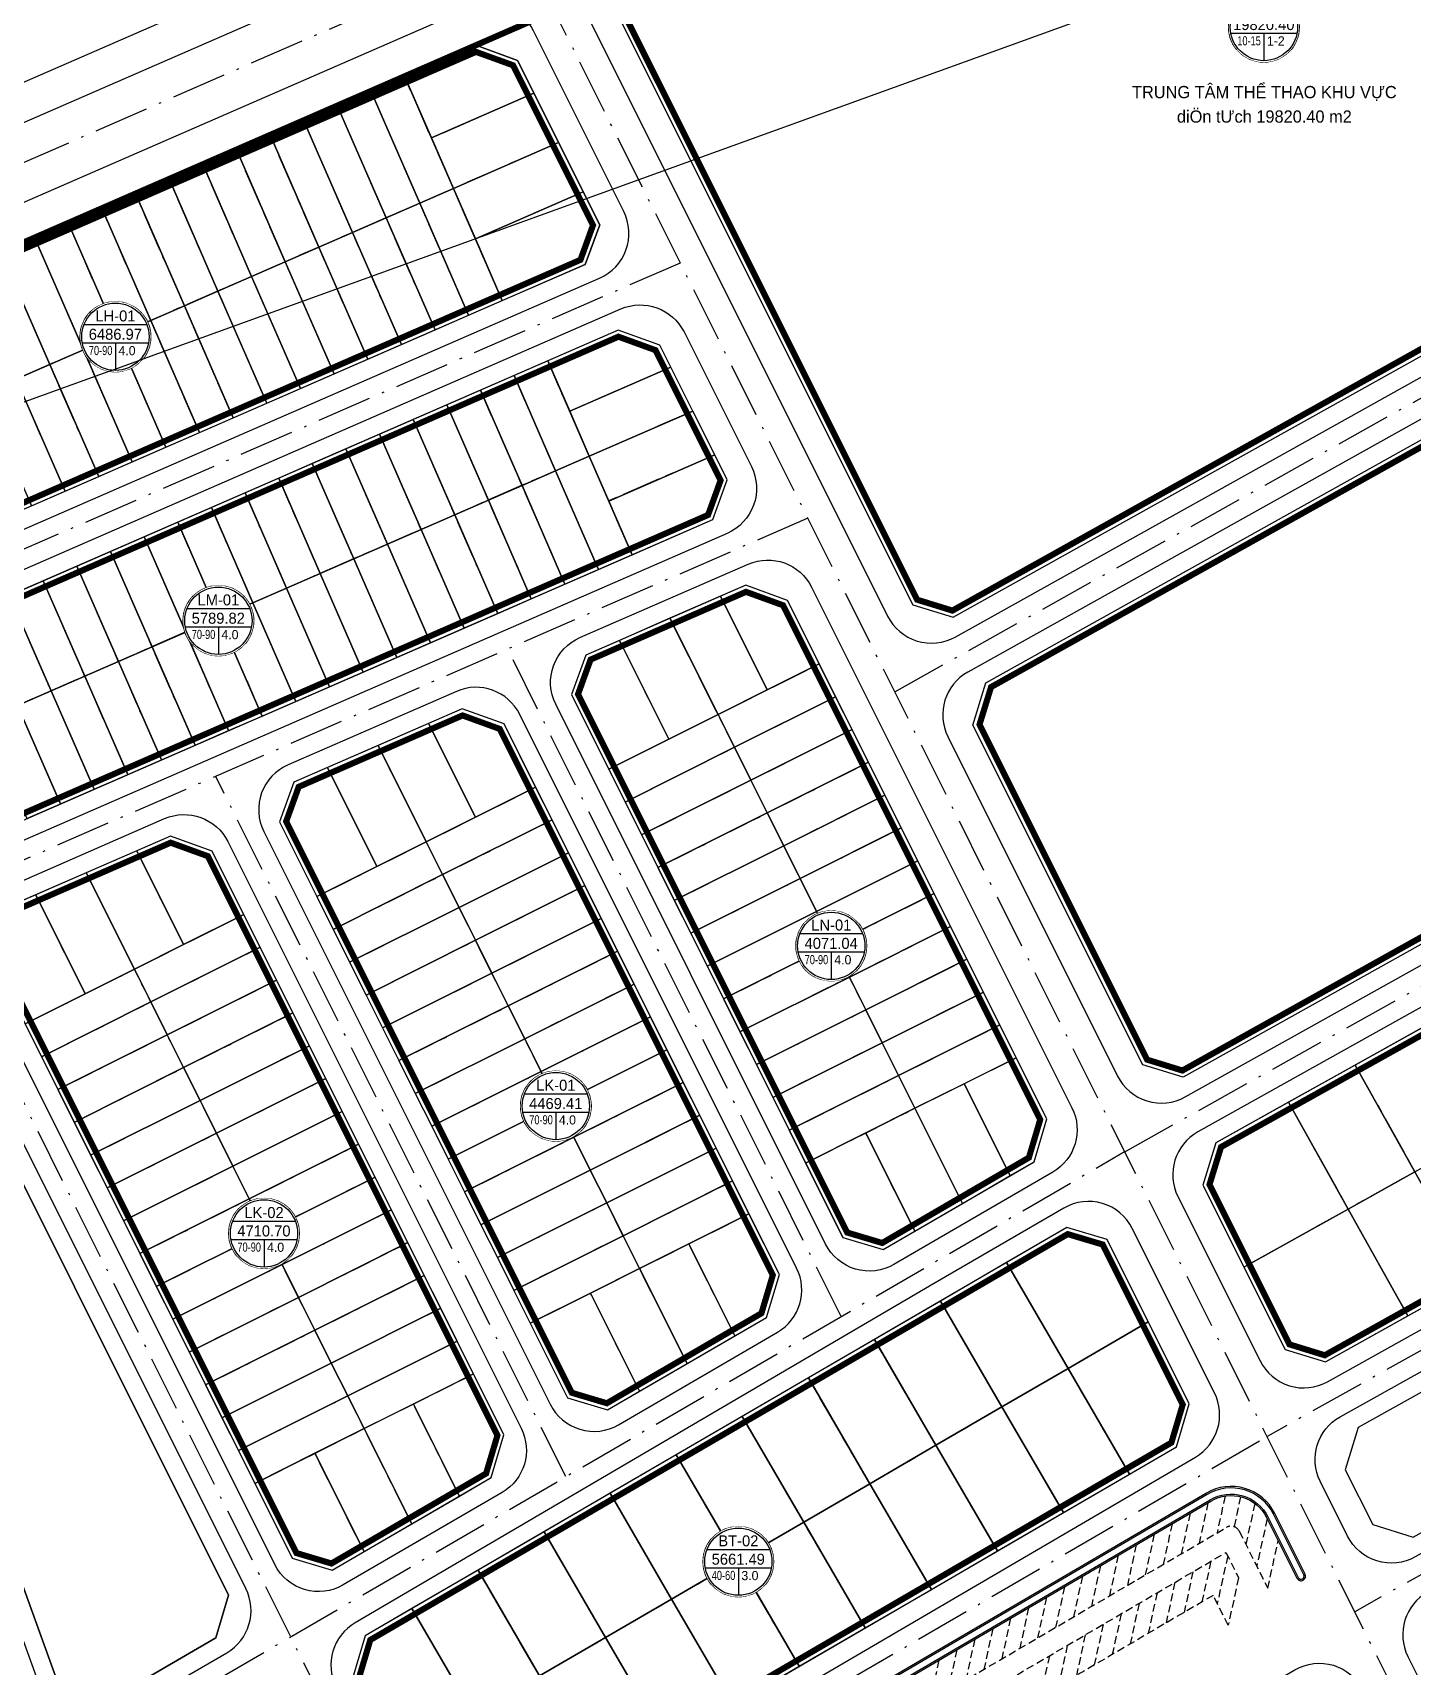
# Model space of a CAD drawing. Header units: metres. Extents: x 551291 to 569219, y 2064429 to 2066248.
# Drawn here: x 552952.3 to 553177.9, y 2065727.3 to 2065994.4 of the extents above; entities that cross this region are included whole.
import ezdxf
from ezdxf.enums import TextEntityAlignment as Align

# ---------------------------------------------------------------- set-up
doc = ezdxf.new("R2010")
doc.units = ezdxf.units.M
for name, pattern in [('ACAD_ISO10W100', [18.5, 12, -3, 0.5, -3]), ('CENTER', [2, 1.25, -0.25, 0.25, -0.25]), ('DOT', [0.25, 0, -0.25]), ('HIDDEN', [0.375, 0.25, -0.125])]:
    doc.linetypes.add(name, pattern=pattern)
doc.layers.add('boDnv', color=54, linetype='CONTINUOUS', lineweight=25)
for name, color, linetype in [('BoThamCo', 94, 'CONTINUOUS'), ('ChiaLo', 128, 'CENTER'), ('datOBt', 42, 'CONTINUOUS'), ('datOlienke', 42, 'CONTINUOUS'), ('datTruog', 134, 'CONTINUOUS'), ('ghi_chu', 7, 'CONTINUOUS'), ('LogDg', 7, 'CONTINUOUS'), ('loKBT', 42, 'CONTINUOUS'), ('LoLK', 6, 'CONTINUOUS'), ('RANHGIOI', 2, 'HIDDEN'), ('TimDg', 222, 'CONTINUOUS'), ('ViaHeS', 32, 'CONTINUOUS')]:
    doc.layers.add(name, color=color, linetype=linetype)
doc.styles.add('avantH', font='', dxfattribs={"height": 10})
doc.styles.add('avh', font='')
doc.styles.add('rms', font='romans.shx', dxfattribs={"width": 0.7, "bigfont": 'vns.shx'})
doc.styles.get('avantH').set_extended_font_data('.VnAvantH')
doc.styles.get('avh').set_extended_font_data('.VnAvantH')
doc.linetypes.add('ADL', pattern='A,0.125,-0.15,["++",rms,S=0.5,R=0,X=0,Y=-0.2245],-1.35,1.125', length=2.75)

# ---------------------------------------------------------------- blocks, each defined once
blk = doc.blocks.new('sl')
at = {"layer": 'ghi_chu', "color": 158}
blk.add_circle((0, 0), 5.75, dxfattribs=at)
at = {"color": 158, "linetype": 'DOT'}
blk.add_wipeout([(0, 5.75), (0.97, 5.67), (1.86, 5.44), (2.47, 5.19), (3.13, 4.82), (3.79, 4.32), (4.43, 3.67), (4.91, 2.99), (5.2, 2.45), (5.53, 1.57), (5.7, 0.77), (5.75, 0), (5.69, -0.85), (5.5, -1.69), (5.23, -2.38), (4.83, -3.13), (4.38, -3.72), (3.93, -4.2), (2.99, -4.91), (2.42, -5.22), (1.54, -5.54), (0.63, -5.72), (0, -5.75), (-0.86, -5.69), (-1.59, -5.52), (-2.41, -5.22), (-3.14, -4.82), (-3.72, -4.39), (-4.31, -3.8), (-4.85, -3.09), (-5.21, -2.43), (-5.52, -1.6), (-5.69, -0.85), (-5.75, 0), (-5.66, 1.01), (-5.49, 1.72), (-5.12, 2.62), (-4.44, 3.66), (-3.55, 4.52), (-2.72, 5.07), (-1.72, 5.49), (-0.8, 5.69)], dxfattribs=at).dxf.layer = 'ghi_chu'
at = {"layer": 'ghi_chu', "color": 32}
for points in [[(-5.12, 2), (5.12, 2)], [(-5.41, -1), (5.41, -1)], [(0, -1), (0, -5.5)]]:
    blk.add_lwpolyline(points, dxfattribs=at)
at = {"layer": 'ghi_chu'}
blk.add_circle((0, 0), 5.5, dxfattribs=at)
at = {"layer": 'ghi_chu', "style": 'avh'}
for tag, height, p in [('SOLO', 1.25, (0, 2.51)), ('DT', 1.5, (-0.01, -0.49))]:
    blk.add_attdef(tag, text='', height=height, dxfattribs=at).set_placement(p, align=Align.CENTER)
blk.add_attdef('MD', text='', height=1.25, dxfattribs=at).set_placement((-0.5, -3), align=Align.RIGHT)
blk.add_attdef('TC', (0.5, -3.02), '', height=1.25, dxfattribs=at)

msp = doc.modelspace()

# ---------------------------------------------------------------- linework, layer by layer
at = {"layer": 'boDnv', "color": 10, "linetype": 'ADL', "ltscale": 0.25, "const_width": 1}
for points in [[(553256.607, 2065990.813), (553213.903, 2066068.274), (553205.112, 2066070.908), (553193.228, 2066064.65), (553051.236, 2066002.758), (553049.182, 2065997.096), (553096.915, 2065901.659), (553102.701, 2065899.875), (553254.882, 2065984.792)], [(553024.786, 2065991.229), (553030.856, 2065989.027), (553043.93, 2065962.887), (553041.876, 2065957.225), (552899.994, 2065895.381), (552894.474, 2065897.736), (552884.36, 2065925.169), (552886.902, 2065931.128)], [(553267.629, 2065970.822), (553297.163, 2065917.251), (553295.438, 2065911.23), (553140.314, 2065824.671), (553134.528, 2065826.455), (553107.132, 2065881.231), (553109.025, 2065887.372), (553261.648, 2065972.535)], [(553064.795, 2065921.169), (553054.149, 2065942.455), (553048.079, 2065944.657), (552904.92, 2065882.256), (552902.377, 2065876.298), (552910.613, 2065853.958), (552916.133, 2065851.603), (553062.741, 2065915.508)], [(553091.223, 2065796.475), (553115.208, 2065810.429), (553117.066, 2065816.657), (553075.014, 2065900.737), (553068.944, 2065902.939), (553043.528, 2065891.861), (553041.474, 2065886.199), (553085.494, 2065798.185)], [(553144.745, 2065806.026), (553157.812, 2065779.9), (553163.598, 2065778.116), (553320.544, 2065865.691), (553322.269, 2065871.712), (553308.184, 2065897.259), (553302.204, 2065898.973), (553146.639, 2065812.168)], [(553046.187, 2065770.273), (553071.47, 2065784.983), (553073.329, 2065791.211), (553028.656, 2065880.53), (553022.586, 2065882.732), (552995.793, 2065871.054), (552993.74, 2065865.392), (553040.458, 2065771.983)], [(552980.921, 2065859.724), (552974.851, 2065861.926), (552948.059, 2065850.247), (552946.005, 2065844.585), (552995.422, 2065745.781), (553001.15, 2065744.071), (553026.434, 2065758.781), (553028.293, 2065765.009)], [(553138.515, 2065763.829), (553140.373, 2065770.057), (553127.289, 2065796.218), (553121.56, 2065797.928), (553007.503, 2065731.57), (553005.644, 2065725.342), (553018.729, 2065699.181), (553024.458, 2065697.471)]]:
    msp.add_lwpolyline(points, close=True, dxfattribs=at)
at = {"layer": 'BoThamCo'}
for points in [[(553257.682, 2065990.935), (553214.581, 2066069.115), (553205.008, 2066071.984), (553192.795, 2066065.552), (553050.442, 2066003.503), (553048.095, 2065997.033), (553096.212, 2065900.829), (553102.815, 2065898.794), (553255.73, 2065984.12)], [(552933.903, 2065839.721), (552927.083, 2065842.195), (552920.263, 2065839.222), (552917.38, 2065832.522), (552957.018, 2065722.93), (552963.04, 2065720.742), (552982.243, 2065731.914), (552984.328, 2065738.9)], [(553244.47, 2065791.178), (553239.597, 2065799.911), (553232.795, 2065801.841), (553169.085, 2065766.291), (553166.956, 2065759.383), (553171.438, 2065750.421), (553178.041, 2065748.385), (553242.54, 2065784.376)]]:
    msp.add_lwpolyline(points, close=True, dxfattribs=at)
msp.add_lwpolyline([(553144.357, 2065755.365), (553049.475, 2065699.835, 0.4132867), (553049.296, 2065699.152, 0.4151411), (553049.981, 2065698.972), (553144.862, 2065754.502, -0.433604), (553154.308, 2065751.696), (553159.269, 2065741.778, 0.4326641), (553159.967, 2065741.569, 0.3960006), (553160.163, 2065742.225), (553155.203, 2065752.143, 0.433604)], format="xyb", close=True, dxfattribs=at)
at = {"layer": 'ChiaLo', "ltscale": 5}
for p, q in [((553050.338, 2065909.01), (553036.521, 2065940.71)), ((553044.838, 2065906.613), (553031.021, 2065938.312)), ((553039.338, 2065904.216), (553025.52, 2065935.915)), ((553033.837, 2065901.818), (553020.02, 2065933.517)), ((553028.337, 2065899.421), (553014.52, 2065931.12)), ((553022.837, 2065897.023), (553009.02, 2065928.722)), ((553017.337, 2065894.626), (553003.52, 2065926.325)), ((553006.336, 2065889.831), (552992.519, 2065921.53)), ((553011.837, 2065892.228), (552998.019, 2065923.928)), ((553000.836, 2065887.433), (552987.019, 2065919.133)), ((552995.336, 2065885.036), (552981.519, 2065916.735)), ((552989.836, 2065882.638), (552976.019, 2065914.338)), ((552984.336, 2065880.241), (552970.518, 2065911.94)), ((552978.835, 2065877.844), (552965.018, 2065909.543)), ((552973.335, 2065875.446), (552959.518, 2065907.145)), ((552967.835, 2065873.049), (552954.018, 2065904.748)), ((552962.335, 2065870.651), (552948.518, 2065902.35)), ((552956.835, 2065868.254), (552943.017, 2065899.953))]:
    msp.add_line(p, q, dxfattribs=at)
for points in [[(553029.086, 2065950.559), (553013.103, 2065987.227)], [(553023.586, 2065948.162), (553007.603, 2065984.83)], [(553034.263, 2065984.451), (553017.498, 2065977.144)], [(553018.085, 2065945.764), (553002.102, 2065982.432)], [(553007.085, 2065940.97), (552991.102, 2065977.638)], [(553012.585, 2065943.367), (552996.602, 2065980.035)], [(553038.294, 2065976.391), (552888.485, 2065911.091)], [(553001.585, 2065938.572), (552985.602, 2065975.24)], [(552996.085, 2065936.175), (552980.102, 2065972.843)], [(552990.584, 2065933.777), (552974.601, 2065970.445)], [(552985.084, 2065931.38), (552969.101, 2065968.048)], [(553042.326, 2065968.33), (553024.69, 2065960.643)], [(552979.584, 2065928.982), (552963.601, 2065965.65)], [(552974.084, 2065926.585), (552958.101, 2065963.253)], [(552968.584, 2065924.187), (552952.601, 2065960.855)], [(552963.083, 2065921.79), (552947.1, 2065958.458)], [(552957.583, 2065919.392), (552941.6, 2065956.06)], [(553056.66, 2065939.67), (553040.117, 2065932.459)], [(553060.243, 2065932.505), (552905.462, 2065865.039)], [(553063.827, 2065925.34), (553046.51, 2065917.792)], [(553072.424, 2065886.913), (553064.772, 2065902.212)], [(553104.352, 2065802.957), (553056.511, 2065898.611)], [(553056.325, 2065878.861), (553048.249, 2065895.009)], [(553046.487, 2065873.941), (553080.921, 2065891.163)], [(553049.171, 2065868.575), (553083.604, 2065885.796)], [(553316.102, 2065884.97), (553150.39, 2065792.504)], [(553024.697, 2065866.092), (553017.038, 2065881.405)], [(553051.855, 2065863.208), (553086.288, 2065880.43)], [(553059.315, 2065776.755), (553008.776, 2065877.804)], [(553008.598, 2065858.04), (553000.514, 2065874.203)], [(553054.539, 2065857.842), (553088.972, 2065875.064)], [(552998.76, 2065853.12), (553034.535, 2065871.012)], [(553057.223, 2065852.476), (553091.656, 2065869.698)], [(553001.444, 2065847.753), (553037.219, 2065865.646)], [(553059.907, 2065847.11), (553094.34, 2065864.332)], [(552976.969, 2065845.271), (552969.303, 2065860.598)], [(553004.127, 2065842.387), (553039.902, 2065860.28)], [(553062.591, 2065841.743), (553097.024, 2065858.965)], [(553014.279, 2065750.553), (552961.041, 2065856.997)], [(553006.811, 2065837.021), (553042.586, 2065854.914)], [(552960.87, 2065837.219), (552952.779, 2065853.396)], [(553065.275, 2065836.377), (553099.708, 2065853.599)], [(552951.032, 2065832.298), (552986.807, 2065850.191)], [(553009.495, 2065831.655), (553045.27, 2065849.547)], [(553067.958, 2065831.011), (553102.392, 2065848.233)], [(552953.716, 2065826.932), (552989.491, 2065844.825)], [(553012.179, 2065826.288), (553047.954, 2065844.181)], [(553070.642, 2065825.645), (553105.076, 2065842.867)], [(552956.4, 2065821.566), (552992.175, 2065839.459)], [(553014.863, 2065820.922), (553050.638, 2065838.815)], [(553073.326, 2065820.278), (553107.76, 2065837.5)], [(552959.084, 2065816.2), (552994.859, 2065834.092)], [(553017.547, 2065815.556), (553053.322, 2065833.449)], [(553076.01, 2065814.912), (553110.444, 2065832.134)], [(552961.768, 2065810.833), (552997.543, 2065828.726)], [(553020.231, 2065810.19), (553056.006, 2065828.082)], [(553078.694, 2065809.546), (553113.128, 2065826.768)], [(553168.597, 2065825.566), (553188.088, 2065790.636)], [(552964.452, 2065805.467), (553000.227, 2065823.36)], [(553022.915, 2065804.823), (553058.69, 2065822.716)], [(553112.147, 2065807.492), (553104.631, 2065822.518)], [(552967.136, 2065800.101), (553002.911, 2065817.994)], [(553025.599, 2065799.457), (553061.374, 2065817.35)], [(553157.682, 2065819.475), (553177.172, 2065784.545)], [(552969.82, 2065794.735), (553005.595, 2065812.627)], [(553028.283, 2065794.091), (553064.058, 2065811.984)], [(553096.557, 2065798.422), (553088.532, 2065814.466)], [(552972.503, 2065789.368), (553008.278, 2065807.261)], [(553030.967, 2065788.725), (553066.742, 2065806.617)], [(552975.187, 2065784.002), (553010.962, 2065801.895)], [(553033.651, 2065783.358), (553069.426, 2065801.251)], [(552977.871, 2065778.636), (553013.646, 2065796.529)], [(553067.11, 2065781.29), (553059.587, 2065796.331)], [(553131.673, 2065758.692), (553111.558, 2065793.266)], [(552980.555, 2065773.27), (553016.33, 2065791.162)], [(553051.521, 2065772.22), (553043.489, 2065788.279)], [(552983.239, 2065767.903), (553019.014, 2065785.796)], [(553120.869, 2065752.406), (553100.754, 2065786.98)], [(553011.3, 2065711.798), (553134.717, 2065783.601)], [(552985.923, 2065762.537), (553021.698, 2065780.43)], [(553110.065, 2065746.12), (553089.949, 2065780.694)], [(552988.607, 2065757.171), (553024.382, 2065775.064)], [(553099.26, 2065739.834), (553079.145, 2065774.408)], [(553022.074, 2065755.088), (553014.544, 2065770.143)], [(553088.456, 2065733.548), (553068.34, 2065768.122)], [(553006.484, 2065746.018), (552998.445, 2065762.091)], [(553077.651, 2065727.262), (553057.536, 2065761.836)], [(553066.847, 2065720.976), (553046.732, 2065755.55)], [(553056.042, 2065714.69), (553035.927, 2065749.264)], [(553045.238, 2065708.404), (553025.123, 2065742.978)], [(553034.433, 2065702.118), (553014.318, 2065736.692)]]:
    msp.add_lwpolyline(points, dxfattribs=at)
at = {"layer": 'datOBt'}
for points in [[(553143.671, 2065805.938), (553157.109, 2065779.07), (553163.712, 2065777.034), (553321.391, 2065865.019), (553323.344, 2065871.834), (553308.859, 2065898.106), (553302.079, 2065900.048), (553145.801, 2065812.846)], [(553139.36, 2065763.164), (553141.445, 2065770.15), (553127.989, 2065797.053), (553121.431, 2065799.01), (553006.658, 2065732.235), (553004.573, 2065725.249), (553018.028, 2065698.346), (553024.586, 2065696.389)]]:
    msp.add_lwpolyline(points, close=True, dxfattribs=at)
at = {"layer": 'datOlienke'}
for points in [[(553024.752, 2065992.305), (553031.572, 2065989.831), (553045.016, 2065962.95), (553042.669, 2065956.48), (552899.998, 2065894.292), (552893.685, 2065896.985), (552883.285, 2065925.196), (552886.138, 2065931.886)], [(553065.881, 2065921.232), (553054.865, 2065943.259), (553048.045, 2065945.733), (552904.156, 2065883.014), (552901.302, 2065876.325), (552909.824, 2065853.208), (552916.137, 2065850.514), (553063.534, 2065914.763)], [(553091.352, 2065795.393), (553116.053, 2065809.764), (553118.138, 2065816.75), (553075.73, 2065901.541), (553068.91, 2065904.015), (553042.735, 2065892.606), (553040.388, 2065886.136), (553084.793, 2065797.351)], [(553046.316, 2065769.191), (553072.315, 2065784.318), (553074.4, 2065791.304), (553029.372, 2065881.335), (553022.552, 2065883.809), (552995, 2065871.799), (552992.653, 2065865.329), (553039.757, 2065771.149)], [(552981.637, 2065860.528), (552974.817, 2065863.002), (552947.265, 2065850.992), (552944.918, 2065844.522), (552994.721, 2065744.947), (553001.279, 2065742.989), (553027.279, 2065758.116), (553029.364, 2065765.102)]]:
    msp.add_lwpolyline(points, close=True, dxfattribs=at)
at = {"layer": 'datTruog', "linetype": 'ByBlock'}
msp.add_lwpolyline([(553268.304, 2065971.669), (553298.238, 2065917.372), (553296.286, 2065910.557), (553140.428, 2065823.589), (553133.825, 2065825.625), (553106.058, 2065881.142), (553108.188, 2065888.05), (553261.524, 2065973.611)], close=True, dxfattribs=at)
at = {"layer": 'LogDg'}
for points in [[(552901.47, 2065891.661), (553044.997, 2065954.222, 0.429738), (553048.955, 2065965.134), (553034.173, 2065994.69, 0.3988577), (553023.822, 2065998.445), (552883.643, 2065937.343, 0.3973692), (552879.333, 2065927.242), (552890.767, 2065896.227, 0.431261)], [(553300.389, 2065909.412, 0.4127164), (553303.497, 2065920.26), (553273.563, 2065974.556, 0.4157123), (553262.659, 2065977.68), (553105.222, 2065889.831, 0.4010374), (553101.965, 2065879.266), (553129.727, 2065823.758, 0.4275137), (553140.78, 2065820.351)], [(552906.955, 2065852.525), (552898.578, 2065875.686, -0.3955879), (552902.905, 2065885.741), (553048.458, 2065949.186, -0.3988577), (553058.81, 2065945.431), (553069.82, 2065923.417, -0.429738), (553065.862, 2065912.504), (552917.675, 2065847.912, -0.4330878)], [(553041.784, 2065895.464), (553069.323, 2065907.468, -0.3988577), (553079.675, 2065903.713), (553122.257, 2065818.574, -0.3958327), (553119.125, 2065808.081), (553093.142, 2065792.964, -0.4328365), (553081.964, 2065796.301), (553037.826, 2065884.552, -0.429738)], [(553139.578, 2065804.062), (553153.011, 2065777.203, 0.4275137), (553164.065, 2065773.796), (553325.495, 2065863.873, 0.4127164), (553328.603, 2065874.722), (553314.119, 2065900.994, 0.4157123), (553303.215, 2065904.118), (553142.835, 2065814.626, 0.4010374)], [(552990.091, 2065863.745), (553036.928, 2065770.099, 0.4328365), (553048.106, 2065766.762), (553074.089, 2065781.879, 0.3958327), (553077.221, 2065792.372), (553031.94, 2065882.906, 0.3988577), (553021.589, 2065886.661), (552994.049, 2065874.657, 0.429738)], [(552991.892, 2065743.897), (552942.356, 2065842.938, -0.429738), (552946.315, 2065853.85), (552973.854, 2065865.854, -0.3988577), (552984.206, 2065862.099), (553032.184, 2065766.17, -0.3958327), (553029.052, 2065755.677), (553003.07, 2065740.56, -0.4328365)], [(552965.406, 2065718.648), (552984.016, 2065729.475, 0.3958327), (552987.148, 2065739.968), (552936.471, 2065841.293, 0.3988577), (552926.119, 2065845.048), (552918.78, 2065841.848, 0.3955879), (552914.453, 2065831.794), (552953.86, 2065722.842, 0.4679364)], [(553178.393, 2065745.146, -0.4275137), (553167.34, 2065748.554), (553162.863, 2065757.507, -0.4010374), (553166.119, 2065768.071), (553231.333, 2065804.46, -0.4142136), (553242.217, 2065801.372), (553247.09, 2065792.64, -0.4142136), (553244.002, 2065781.756)]]:
    msp.add_lwpolyline(points, format="xyb", close=True, dxfattribs=at)
for points in [[(553370.305, 2065797.992, 0.0041726), (553354.664, 2065827.369, 0.4175495), (553343.736, 2065830.536), (553180.448, 2065739.422, 0.4010374), (553177.191, 2065728.858), (553194.207, 2065694.837, 0.4275137), (553205.26, 2065691.429), (553365.114, 2065780.627, 0.4060167), (553370.305, 2065797.992)], [(553099.884, 2065789.945), (553005.04, 2065734.363, 0.3958327), (553001.908, 2065723.87), (553015.354, 2065696.985, 0.4328365), (553026.532, 2065693.649), (553142.432, 2065761.48, 0.3958327), (553145.564, 2065771.974), (553132.118, 2065798.859, 0.4328365), (553120.94, 2065802.195), (553099.884, 2065789.945)], [(553144.23, 2065755.581), (553049.349, 2065700.051, 0.4132867), (553049.08, 2065699.026, 0.4151411), (553050.107, 2065698.756), (553144.988, 2065754.286, -0.433604), (553154.085, 2065751.584), (553159.045, 2065741.666, 0.4326641), (553160.093, 2065741.353, 0.3960006), (553160.387, 2065742.337), (553155.426, 2065752.255, 0.433604), (553144.23, 2065755.581)], [(552957.659, 2065580.41, -0.269945), (552942.218, 2065593.323), (552931.122, 2065624, -0.3624568), (552934.622, 2065633.636), (553027.808, 2065687.851, -0.4143836), (553044.218, 2065683.507), (553050.345, 2065672.961, 0.4142136), (553061.282, 2065670.063), (553158.716, 2065726.675, -0.4326641), (553169.89, 2065723.336), (553186.922, 2065689.283, -0.3960006), (553183.786, 2065678.787), (553041.562, 2065596.153, -0.0129992), (552996.494, 2065571.512, -0.2781173), (552975.89, 2065572.919, 0.1108475), (552957.659, 2065580.41)]]:
    msp.add_lwpolyline(points, format="xyb", dxfattribs=at)
at = {"layer": 'loKBT'}
for points in [[(553179.513, 2065831.657), (553168.597, 2065825.566), (553178.343, 2065808.101), (553189.258, 2065814.192)], [(553168.597, 2065825.566), (553157.682, 2065819.475), (553167.427, 2065802.01), (553178.343, 2065808.101)], [(553167.427, 2065802.01), (553157.682, 2065819.475), (553145.801, 2065812.846), (553143.671, 2065805.938), (553150.39, 2065792.504)], [(553178.343, 2065808.101), (553167.427, 2065802.01), (553177.172, 2065784.545), (553188.088, 2065790.636)], [(553167.427, 2065802.01), (553150.39, 2065792.504), (553157.109, 2065779.07), (553163.712, 2065777.034), (553177.172, 2065784.545)], [(553134.717, 2065783.601), (553127.989, 2065797.053), (553121.431, 2065799.01), (553111.558, 2065793.266), (553121.616, 2065775.979)], [(553111.558, 2065793.266), (553100.754, 2065786.98), (553110.811, 2065769.693), (553121.616, 2065775.979)], [(553100.754, 2065786.98), (553089.949, 2065780.694), (553100.007, 2065763.407), (553110.811, 2065769.693)], [(553134.717, 2065783.601), (553121.616, 2065775.979), (553131.673, 2065758.692), (553139.36, 2065763.164), (553141.445, 2065770.15)], [(553089.949, 2065780.694), (553079.145, 2065774.408), (553089.202, 2065757.121), (553100.007, 2065763.407)], [(553121.616, 2065775.979), (553110.811, 2065769.693), (553120.869, 2065752.406), (553131.673, 2065758.692)], [(553079.145, 2065774.408), (553068.34, 2065768.122), (553078.398, 2065750.835), (553089.202, 2065757.121)], [(553110.811, 2065769.693), (553100.007, 2065763.407), (553110.065, 2065746.12), (553120.869, 2065752.406)], [(553068.34, 2065768.122), (553057.536, 2065761.836), (553067.594, 2065744.549), (553078.398, 2065750.835)], [(553057.536, 2065761.836), (553046.732, 2065755.55), (553056.789, 2065738.263), (553067.594, 2065744.549)], [(553100.007, 2065763.407), (553089.202, 2065757.121), (553099.26, 2065739.834), (553110.065, 2065746.12)], [(553089.202, 2065757.121), (553078.398, 2065750.835), (553088.456, 2065733.548), (553099.26, 2065739.834)], [(553046.732, 2065755.55), (553035.927, 2065749.264), (553045.985, 2065731.977), (553056.789, 2065738.263)], [(553078.398, 2065750.835), (553067.594, 2065744.549), (553077.651, 2065727.262), (553088.456, 2065733.548)], [(553035.927, 2065749.264), (553025.123, 2065742.978), (553035.18, 2065725.691), (553045.985, 2065731.977)], [(553025.123, 2065742.978), (553014.318, 2065736.692), (553024.376, 2065719.405), (553035.18, 2065725.691)], [(553067.594, 2065744.549), (553056.789, 2065738.263), (553066.847, 2065720.976), (553077.651, 2065727.262)], [(553056.789, 2065738.263), (553045.985, 2065731.977), (553056.042, 2065714.69), (553066.847, 2065720.976)], [(553014.318, 2065736.692), (553006.658, 2065732.235), (553004.573, 2065725.249), (553011.3, 2065711.798), (553024.376, 2065719.405)], [(553045.985, 2065731.977), (553035.18, 2065725.691), (553045.238, 2065708.404), (553056.042, 2065714.69)]]:
    msp.add_lwpolyline(points, close=True, dxfattribs=at)
at = {"layer": 'LoLK'}
for points in [[(553031.572, 2065989.831), (553024.752, 2065992.305), (553013.103, 2065987.227), (553017.498, 2065977.144), (553034.263, 2065984.451)], [(553013.103, 2065987.227), (553007.603, 2065984.83), (553015.594, 2065966.496), (553021.094, 2065968.893)], [(553007.603, 2065984.83), (553002.102, 2065982.432), (553010.094, 2065964.098), (553015.594, 2065966.496)], [(553038.294, 2065976.391), (553034.263, 2065984.451), (553017.498, 2065977.144), (553021.094, 2065968.893)], [(553002.102, 2065982.432), (552996.602, 2065980.035), (553004.594, 2065961.701), (553010.094, 2065964.098)], [(552991.102, 2065977.638), (552985.602, 2065975.24), (552993.593, 2065956.906), (552999.093, 2065959.304)], [(552996.602, 2065980.035), (552991.102, 2065977.638), (552999.093, 2065959.304), (553004.594, 2065961.701)], [(552985.602, 2065975.24), (552980.102, 2065972.843), (552988.093, 2065954.509), (552993.593, 2065956.906)], [(553042.326, 2065968.33), (553038.294, 2065976.391), (553021.094, 2065968.893), (553024.69, 2065960.643)], [(552980.102, 2065972.843), (552974.601, 2065970.445), (552982.593, 2065952.111), (552988.093, 2065954.509)], [(552974.601, 2065970.445), (552969.101, 2065968.048), (552977.093, 2065949.714), (552982.593, 2065952.111)], [(552969.101, 2065968.048), (552963.601, 2065965.65), (552971.592, 2065947.316), (552977.093, 2065949.714)], [(553021.094, 2065968.893), (553015.594, 2065966.496), (553023.586, 2065948.162), (553029.086, 2065950.559)], [(553045.016, 2065962.95), (553042.326, 2065968.33), (553024.69, 2065960.643), (553029.086, 2065950.559), (553042.669, 2065956.48)], [(552963.601, 2065965.65), (552958.101, 2065963.253), (552966.092, 2065944.919), (552971.592, 2065947.316)], [(553010.094, 2065964.098), (553004.594, 2065961.701), (553012.585, 2065943.367), (553018.085, 2065945.764)], [(553015.594, 2065966.496), (553010.094, 2065964.098), (553018.085, 2065945.764), (553023.586, 2065948.162)], [(552958.101, 2065963.253), (552952.601, 2065960.855), (552960.592, 2065942.521), (552966.092, 2065944.919)], [(553004.594, 2065961.701), (552999.093, 2065959.304), (553007.085, 2065940.97), (553012.585, 2065943.367)], [(552952.601, 2065960.855), (552947.1, 2065958.458), (552955.092, 2065940.124), (552960.592, 2065942.521)], [(552999.093, 2065959.304), (552993.593, 2065956.906), (553001.585, 2065938.572), (553007.085, 2065940.97)], [(552947.1, 2065958.458), (552941.6, 2065956.06), (552949.592, 2065937.726), (552955.092, 2065940.124)], [(552993.593, 2065956.906), (552988.093, 2065954.509), (552996.085, 2065936.175), (553001.585, 2065938.572)], [(552988.093, 2065954.509), (552982.593, 2065952.111), (552990.584, 2065933.777), (552996.085, 2065936.175)], [(552982.593, 2065952.111), (552977.093, 2065949.714), (552985.084, 2065931.38), (552990.584, 2065933.777)], [(552977.093, 2065949.714), (552971.592, 2065947.316), (552979.584, 2065928.982), (552985.084, 2065931.38)], [(552971.592, 2065947.316), (552966.092, 2065944.919), (552974.084, 2065926.585), (552979.584, 2065928.982)], [(553056.66, 2065939.67), (553054.865, 2065943.259), (553048.045, 2065945.733), (553036.521, 2065940.71), (553040.117, 2065932.459)], [(552966.092, 2065944.919), (552960.592, 2065942.521), (552968.584, 2065924.187), (552974.084, 2065926.585)], [(552955.092, 2065940.124), (552949.592, 2065937.726), (552957.583, 2065919.392), (552963.083, 2065921.79)], [(552960.592, 2065942.521), (552955.092, 2065940.124), (552963.083, 2065921.79), (552968.584, 2065924.187)], [(553036.521, 2065940.71), (553031.021, 2065938.312), (553037.813, 2065922.728), (553043.314, 2065925.126)], [(552949.592, 2065937.726), (552944.091, 2065935.329), (552952.083, 2065916.995), (552957.583, 2065919.392)], [(553031.021, 2065938.312), (553025.52, 2065935.915), (553032.313, 2065920.331), (553037.813, 2065922.728)], [(553060.243, 2065932.505), (553056.66, 2065939.67), (553040.117, 2065932.459), (553043.314, 2065925.126)], [(553025.52, 2065935.915), (553020.02, 2065933.517), (553026.813, 2065917.933), (553032.313, 2065920.331)], [(553020.02, 2065933.517), (553014.52, 2065931.12), (553021.313, 2065915.536), (553026.813, 2065917.933)], [(553063.827, 2065925.34), (553060.243, 2065932.505), (553043.314, 2065925.126), (553046.51, 2065917.792)], [(553014.52, 2065931.12), (553009.02, 2065928.722), (553015.812, 2065913.139), (553021.313, 2065915.536)], [(553009.02, 2065928.722), (553003.52, 2065926.325), (553010.312, 2065910.741), (553015.812, 2065913.139)], [(553003.52, 2065926.325), (552998.019, 2065923.928), (553004.812, 2065908.344), (553010.312, 2065910.741)], [(553043.314, 2065925.126), (553037.813, 2065922.728), (553044.838, 2065906.613), (553050.338, 2065909.01)], [(553065.881, 2065921.232), (553063.827, 2065925.34), (553046.51, 2065917.792), (553050.338, 2065909.01), (553063.534, 2065914.763)], [(552992.519, 2065921.53), (552987.019, 2065919.133), (552993.812, 2065903.549), (552999.312, 2065905.946)], [(552998.019, 2065923.928), (552992.519, 2065921.53), (552999.312, 2065905.946), (553004.812, 2065908.344)], [(553037.813, 2065922.728), (553032.313, 2065920.331), (553039.338, 2065904.216), (553044.838, 2065906.613)], [(552987.019, 2065919.133), (552981.519, 2065916.735), (552988.311, 2065901.151), (552993.812, 2065903.549)], [(553032.313, 2065920.331), (553026.813, 2065917.933), (553033.837, 2065901.818), (553039.338, 2065904.216)], [(552981.519, 2065916.735), (552976.019, 2065914.338), (552982.811, 2065898.754), (552988.311, 2065901.151)], [(553026.813, 2065917.933), (553021.313, 2065915.536), (553028.337, 2065899.421), (553033.837, 2065901.818)], [(552976.019, 2065914.338), (552970.518, 2065911.94), (552977.311, 2065896.356), (552982.811, 2065898.754)], [(553021.313, 2065915.536), (553015.812, 2065913.139), (553022.837, 2065897.023), (553028.337, 2065899.421)], [(552970.518, 2065911.94), (552965.018, 2065909.543), (552971.811, 2065893.959), (552977.311, 2065896.356)], [(553010.312, 2065910.741), (553004.812, 2065908.344), (553011.837, 2065892.228), (553017.337, 2065894.626)], [(553015.812, 2065913.139), (553010.312, 2065910.741), (553017.337, 2065894.626), (553022.837, 2065897.023)], [(552965.018, 2065909.543), (552959.518, 2065907.145), (552966.311, 2065891.561), (552971.811, 2065893.959)], [(553004.812, 2065908.344), (552999.312, 2065905.946), (553006.336, 2065889.831), (553011.837, 2065892.228)], [(552959.518, 2065907.145), (552954.018, 2065904.748), (552960.81, 2065889.164), (552966.311, 2065891.561)], [(552999.312, 2065905.946), (552993.812, 2065903.549), (553000.836, 2065887.433), (553006.336, 2065889.831)], [(552954.018, 2065904.748), (552948.518, 2065902.35), (552955.31, 2065886.767), (552960.81, 2065889.164)], [(552993.812, 2065903.549), (552988.311, 2065901.151), (552995.336, 2065885.036), (553000.836, 2065887.433)], [(553075.73, 2065901.541), (553068.91, 2065904.015), (553064.772, 2065902.212), (553072.424, 2065886.913), (553080.921, 2065891.163)], [(552948.518, 2065902.35), (552943.017, 2065899.953), (552949.81, 2065884.369), (552955.31, 2065886.767)], [(552988.311, 2065901.151), (552982.811, 2065898.754), (552989.836, 2065882.638), (552995.336, 2065885.036)], [(553064.772, 2065902.212), (553056.511, 2065898.611), (553064.375, 2065882.887), (553072.424, 2065886.913)], [(552982.811, 2065898.754), (552977.311, 2065896.356), (552984.336, 2065880.241), (552989.836, 2065882.638)], [(553056.511, 2065898.611), (553048.249, 2065895.009), (553056.325, 2065878.861), (553064.375, 2065882.887)], [(552977.311, 2065896.356), (552971.811, 2065893.959), (552978.835, 2065877.844), (552984.336, 2065880.241)], [(553048.249, 2065895.009), (553042.735, 2065892.606), (553040.388, 2065886.136), (553046.487, 2065873.941), (553056.325, 2065878.861)], [(552971.811, 2065893.959), (552966.311, 2065891.561), (552973.335, 2065875.446), (552978.835, 2065877.844)], [(552966.311, 2065891.561), (552960.81, 2065889.164), (552967.835, 2065873.049), (552973.335, 2065875.446)], [(553083.604, 2065885.796), (553080.921, 2065891.163), (553072.424, 2065886.913), (553064.375, 2065882.887), (553067.059, 2065877.521)], [(552955.31, 2065886.767), (552949.81, 2065884.369), (552956.835, 2065868.254), (552962.335, 2065870.651)], [(552960.81, 2065889.164), (552955.31, 2065886.767), (552962.335, 2065870.651), (552967.835, 2065873.049)], [(552949.81, 2065884.369), (552944.31, 2065881.972), (552951.334, 2065865.856), (552956.835, 2065868.254)], [(553086.288, 2065880.43), (553083.604, 2065885.796), (553067.059, 2065877.521), (553069.742, 2065872.155)], [(553017.038, 2065881.405), (553008.776, 2065877.804), (553016.647, 2065862.066), (553024.697, 2065866.092)], [(553029.372, 2065881.335), (553022.552, 2065883.809), (553017.038, 2065881.405), (553024.697, 2065866.092), (553034.535, 2065871.012)], [(553067.059, 2065877.521), (553064.375, 2065882.887), (553056.325, 2065878.861), (553046.487, 2065873.941), (553049.171, 2065868.575)], [(553088.972, 2065875.064), (553086.288, 2065880.43), (553069.742, 2065872.155), (553072.426, 2065866.789)], [(553008.776, 2065877.804), (553000.514, 2065874.203), (553008.598, 2065858.04), (553016.647, 2065862.066)], [(553069.742, 2065872.155), (553067.059, 2065877.521), (553049.171, 2065868.575), (553051.855, 2065863.208)], [(553000.514, 2065874.203), (552995, 2065871.799), (552992.653, 2065865.329), (552998.76, 2065853.12), (553008.598, 2065858.04)], [(553091.656, 2065869.698), (553088.972, 2065875.064), (553072.426, 2065866.789), (553075.11, 2065861.422)], [(553037.219, 2065865.646), (553034.535, 2065871.012), (553016.647, 2065862.066), (553019.331, 2065856.7)], [(553072.426, 2065866.789), (553069.742, 2065872.155), (553051.855, 2065863.208), (553054.539, 2065857.842)], [(553094.34, 2065864.332), (553091.656, 2065869.698), (553075.11, 2065861.422), (553077.794, 2065856.056)], [(553039.902, 2065860.28), (553037.219, 2065865.646), (553019.331, 2065856.7), (553022.015, 2065851.334)], [(553072.426, 2065866.789), (553054.539, 2065857.842), (553057.223, 2065852.476), (553075.11, 2065861.422)], [(552981.637, 2065860.528), (552974.817, 2065863.002), (552969.303, 2065860.598), (552976.969, 2065845.271), (552986.807, 2065850.191)], [(553097.024, 2065858.965), (553094.34, 2065864.332), (553077.794, 2065856.056), (553080.478, 2065850.69)], [(552969.303, 2065860.598), (552961.041, 2065856.997), (552968.92, 2065841.245), (552976.969, 2065845.271)], [(553016.647, 2065862.066), (552998.76, 2065853.12), (553001.444, 2065847.753), (553019.331, 2065856.7)], [(553042.586, 2065854.914), (553039.902, 2065860.28), (553022.015, 2065851.334), (553024.699, 2065845.967)], [(553077.794, 2065856.056), (553075.11, 2065861.422), (553057.223, 2065852.476), (553059.907, 2065847.11)], [(553099.708, 2065853.599), (553097.024, 2065858.965), (553080.478, 2065850.69), (553083.162, 2065845.324)], [(552961.041, 2065856.997), (552952.779, 2065853.396), (552960.87, 2065837.219), (552968.92, 2065841.245)], [(553019.331, 2065856.7), (553001.444, 2065847.753), (553004.127, 2065842.387), (553022.015, 2065851.334)], [(553045.27, 2065849.547), (553042.586, 2065854.914), (553024.699, 2065845.967), (553027.383, 2065840.601)], [(553077.794, 2065856.056), (553059.907, 2065847.11), (553062.591, 2065841.743), (553080.478, 2065850.69)], [(552952.779, 2065853.396), (552947.265, 2065850.992), (552944.918, 2065844.522), (552951.032, 2065832.298), (552960.87, 2065837.219)], [(553102.392, 2065848.233), (553099.708, 2065853.599), (553083.162, 2065845.324), (553085.846, 2065839.957)], [(552989.491, 2065844.825), (552986.807, 2065850.191), (552976.969, 2065845.271), (552968.92, 2065841.245), (552971.604, 2065835.878)], [(553022.015, 2065851.334), (553004.127, 2065842.387), (553006.811, 2065837.021), (553024.699, 2065845.967)], [(553047.954, 2065844.181), (553045.27, 2065849.547), (553027.383, 2065840.601), (553030.067, 2065835.235)], [(553080.478, 2065850.69), (553062.591, 2065841.743), (553065.275, 2065836.377), (553083.162, 2065845.324)], [(553105.076, 2065842.867), (553102.392, 2065848.233), (553085.846, 2065839.957), (553088.53, 2065834.591)], [(552992.175, 2065839.459), (552989.491, 2065844.825), (552971.604, 2065835.878), (552974.287, 2065830.512)], [(553024.699, 2065845.967), (553006.811, 2065837.021), (553009.495, 2065831.655), (553027.383, 2065840.601)], [(553050.638, 2065838.815), (553047.954, 2065844.181), (553030.067, 2065835.235), (553032.751, 2065829.869)], [(553083.162, 2065845.324), (553065.275, 2065836.377), (553067.958, 2065831.011), (553085.846, 2065839.957)], [(552971.604, 2065835.878), (552968.92, 2065841.245), (552960.87, 2065837.219), (552951.032, 2065832.298), (552953.716, 2065826.932)], [(553107.76, 2065837.5), (553105.076, 2065842.867), (553088.53, 2065834.591), (553091.214, 2065829.225)], [(552994.859, 2065834.092), (552992.175, 2065839.459), (552974.287, 2065830.512), (552976.971, 2065825.146)], [(553027.383, 2065840.601), (553009.495, 2065831.655), (553012.179, 2065826.288), (553030.067, 2065835.235)], [(553053.322, 2065833.449), (553050.638, 2065838.815), (553032.751, 2065829.869), (553035.435, 2065824.502)], [(553088.53, 2065834.591), (553085.846, 2065839.957), (553067.958, 2065831.011), (553070.642, 2065825.645)], [(552971.604, 2065835.878), (552953.716, 2065826.932), (552956.4, 2065821.566), (552974.287, 2065830.512)], [(553110.444, 2065832.134), (553107.76, 2065837.5), (553091.214, 2065829.225), (553093.898, 2065823.859)], [(552997.543, 2065828.726), (552994.859, 2065834.092), (552976.971, 2065825.146), (552979.655, 2065819.78)], [(553032.751, 2065829.869), (553030.067, 2065835.235), (553012.179, 2065826.288), (553014.863, 2065820.922)], [(553056.006, 2065828.082), (553053.322, 2065833.449), (553035.435, 2065824.502), (553038.118, 2065819.136)], [(553088.53, 2065834.591), (553070.642, 2065825.645), (553073.326, 2065820.278), (553091.214, 2065829.225)], [(553113.128, 2065826.768), (553110.444, 2065832.134), (553093.898, 2065823.859), (553096.582, 2065818.492)], [(552974.287, 2065830.512), (552956.4, 2065821.566), (552959.084, 2065816.2), (552976.971, 2065825.146)], [(553000.227, 2065823.36), (552997.543, 2065828.726), (552979.655, 2065819.78), (552982.339, 2065814.414)], [(553035.435, 2065824.502), (553032.751, 2065829.869), (553014.863, 2065820.922), (553017.547, 2065815.556)], [(553058.69, 2065822.716), (553056.006, 2065828.082), (553038.118, 2065819.136), (553040.802, 2065813.77)], [(553091.214, 2065829.225), (553073.326, 2065820.278), (553076.01, 2065814.912), (553093.898, 2065823.859)], [(553118.138, 2065816.75), (553113.128, 2065826.768), (553104.631, 2065822.518), (553112.147, 2065807.492), (553116.053, 2065809.764)], [(552976.971, 2065825.146), (552959.084, 2065816.2), (552961.768, 2065810.833), (552979.655, 2065819.78)], [(553002.911, 2065817.994), (553000.227, 2065823.36), (552982.339, 2065814.414), (552985.023, 2065809.047)], [(553035.435, 2065824.502), (553017.547, 2065815.556), (553020.231, 2065810.19), (553038.118, 2065819.136)], [(553061.374, 2065817.35), (553058.69, 2065822.716), (553040.802, 2065813.77), (553043.486, 2065808.404)], [(553093.898, 2065823.859), (553076.01, 2065814.912), (553078.694, 2065809.546), (553096.582, 2065818.492)], [(553104.631, 2065822.518), (553096.582, 2065818.492), (553104.352, 2065802.957), (553112.147, 2065807.492)], [(552979.655, 2065819.78), (552961.768, 2065810.833), (552964.452, 2065805.467), (552982.339, 2065814.414)], [(553005.595, 2065812.627), (553002.911, 2065817.994), (552985.023, 2065809.047), (552987.707, 2065803.681)], [(553040.802, 2065813.77), (553038.118, 2065819.136), (553020.231, 2065810.19), (553022.915, 2065804.823)], [(553064.058, 2065811.984), (553061.374, 2065817.35), (553043.486, 2065808.404), (553046.17, 2065803.037)], [(553096.582, 2065818.492), (553088.532, 2065814.466), (553096.557, 2065798.422), (553104.352, 2065802.957)], [(552982.339, 2065814.414), (552964.452, 2065805.467), (552967.136, 2065800.101), (552985.023, 2065809.047)], [(553008.278, 2065807.261), (553005.595, 2065812.627), (552987.707, 2065803.681), (552990.391, 2065798.315)], [(553040.802, 2065813.77), (553022.915, 2065804.823), (553025.599, 2065799.457), (553043.486, 2065808.404)], [(553066.742, 2065806.617), (553064.058, 2065811.984), (553046.17, 2065803.037), (553048.854, 2065797.671)], [(553088.532, 2065814.466), (553078.694, 2065809.546), (553084.793, 2065797.351), (553091.352, 2065795.393), (553096.557, 2065798.422)], [(552985.023, 2065809.047), (552967.136, 2065800.101), (552969.82, 2065794.735), (552987.707, 2065803.681)], [(553010.962, 2065801.895), (553008.278, 2065807.261), (552990.391, 2065798.315), (552993.075, 2065792.949)], [(553043.486, 2065808.404), (553025.599, 2065799.457), (553028.283, 2065794.091), (553046.17, 2065803.037)], [(553059.587, 2065796.331), (553069.426, 2065801.251), (553066.742, 2065806.617), (553048.854, 2065797.671), (553051.538, 2065792.305)], [(552987.707, 2065803.681), (552969.82, 2065794.735), (552972.503, 2065789.368), (552990.391, 2065798.315)], [(553013.646, 2065796.529), (553010.962, 2065801.895), (552993.075, 2065792.949), (552995.759, 2065787.582)], [(553048.854, 2065797.671), (553046.17, 2065803.037), (553028.283, 2065794.091), (553030.967, 2065788.725)], [(553069.426, 2065801.251), (553059.587, 2065796.331), (553067.11, 2065781.29), (553072.315, 2065784.318), (553074.4, 2065791.304)], [(552990.391, 2065798.315), (552972.503, 2065789.368), (552975.187, 2065784.002), (552993.075, 2065792.949)], [(553016.33, 2065791.162), (553013.646, 2065796.529), (552995.759, 2065787.582), (552998.443, 2065782.216)], [(553051.538, 2065792.305), (553048.854, 2065797.671), (553030.967, 2065788.725), (553033.651, 2065783.358), (553043.489, 2065788.279)], [(553059.587, 2065796.331), (553051.538, 2065792.305), (553059.315, 2065776.755), (553067.11, 2065781.29)], [(552993.075, 2065792.949), (552975.187, 2065784.002), (552977.871, 2065778.636), (552995.759, 2065787.582)], [(553019.014, 2065785.796), (553016.33, 2065791.162), (552998.443, 2065782.216), (553001.127, 2065776.85)], [(553051.538, 2065792.305), (553043.489, 2065788.279), (553051.521, 2065772.22), (553059.315, 2065776.755)], [(553043.489, 2065788.279), (553033.651, 2065783.358), (553039.757, 2065771.149), (553046.316, 2065769.191), (553051.521, 2065772.22)], [(552995.759, 2065787.582), (552977.871, 2065778.636), (552980.555, 2065773.27), (552998.443, 2065782.216)], [(553021.698, 2065780.43), (553019.014, 2065785.796), (553001.127, 2065776.85), (553003.811, 2065771.484)], [(552998.443, 2065782.216), (552980.555, 2065773.27), (552983.239, 2065767.903), (553001.127, 2065776.85)], [(553024.382, 2065775.064), (553021.698, 2065780.43), (553003.811, 2065771.484), (553006.494, 2065766.117)], [(553001.127, 2065776.85), (552983.239, 2065767.903), (552985.923, 2065762.537), (553003.811, 2065771.484)], [(553024.382, 2065775.064), (553014.544, 2065770.143), (553022.074, 2065755.088), (553027.279, 2065758.116), (553029.364, 2065765.102)], [(553003.811, 2065771.484), (552985.923, 2065762.537), (552988.607, 2065757.171), (553006.494, 2065766.117)], [(553014.544, 2065770.143), (553006.494, 2065766.117), (553014.279, 2065750.553), (553022.074, 2065755.088)], [(553006.494, 2065766.117), (552998.445, 2065762.091), (553006.484, 2065746.018), (553014.279, 2065750.553)], [(552998.445, 2065762.091), (552988.607, 2065757.171), (552994.721, 2065744.947), (553001.279, 2065742.989), (553006.484, 2065746.018)]]:
    msp.add_lwpolyline(points, close=True, dxfattribs=at)
at = {"layer": 'TimDg', "linetype": 'ACAD_ISO10W100', "ltscale": 0.75}
for points in [[(553093.268, 2065886.596), (553273.472, 2065987.149)], [(553058.202, 2065956.706), (552891.984, 2065884.253)], [(553079.067, 2065914.988), (552849.334, 2065814.851)], [(553130.881, 2065811.391), (553314.028, 2065913.587)], [(553084.523, 2065784.479), (553029.956, 2065893.581)], [(553039.487, 2065758.277), (552982.221, 2065872.774)], [(553339.136, 2065868.049), (553154.185, 2065764.847)], [(552934.486, 2065851.967), (553017.757, 2065685.474)], [(553354.585, 2065840.025), (553168.494, 2065736.187)], [(552917.272, 2065627.012), (553154.185, 2065764.847)]]:
    msp.add_lwpolyline(points, dxfattribs=at)
msp.add_lwpolyline([(552549.49, 2065558.437), (552892.805, 2065673.651, 0.0508293), (552898.346, 2065676.162), (553130.858, 2065811.436)], format="xyb", dxfattribs=at)
at = {"layer": 'ViaHeS'}
for points in [[(553192.795, 2066065.552), (553050.442, 2066003.503), (553048.095, 2065997.033), (553096.212, 2065900.829), (553102.815, 2065898.794), (553255.73, 2065984.12), (553257.682, 2065990.935), (553214.581, 2066069.115), (553205.008, 2066071.984)], [(553024.752, 2065992.305), (553031.572, 2065989.831), (553045.016, 2065962.95), (553042.669, 2065956.48), (552899.998, 2065894.292), (552893.685, 2065896.985), (552883.285, 2065925.196), (552886.138, 2065931.886)], [(553268.304, 2065971.669), (553298.238, 2065917.372), (553296.286, 2065910.557), (553140.428, 2065823.589), (553133.825, 2065825.625), (553106.058, 2065881.142), (553108.188, 2065888.05), (553261.524, 2065973.611)], [(553065.881, 2065921.232), (553054.865, 2065943.259), (553048.045, 2065945.733), (552904.156, 2065883.014), (552901.302, 2065876.325), (552909.824, 2065853.208), (552916.137, 2065850.514), (553063.534, 2065914.763)], [(553091.352, 2065795.393), (553116.053, 2065809.764), (553118.138, 2065816.75), (553075.73, 2065901.541), (553068.91, 2065904.015), (553042.735, 2065892.606), (553040.388, 2065886.136), (553084.793, 2065797.351)], [(553143.671, 2065805.938), (553157.109, 2065779.07), (553163.712, 2065777.034), (553321.391, 2065865.019), (553323.344, 2065871.834), (553308.859, 2065898.106), (553302.079, 2065900.048), (553145.801, 2065812.846)], [(553046.316, 2065769.191), (553072.315, 2065784.318), (553074.4, 2065791.304), (553029.372, 2065881.335), (553022.552, 2065883.809), (552995, 2065871.799), (552992.653, 2065865.329), (553039.757, 2065771.149)], [(552981.637, 2065860.528), (552974.817, 2065863.002), (552947.265, 2065850.992), (552944.918, 2065844.522), (552994.721, 2065744.947), (553001.279, 2065742.989), (553027.279, 2065758.116), (553029.364, 2065765.102)], [(552957.018, 2065722.93), (552917.38, 2065832.522), (552920.263, 2065839.222), (552927.083, 2065842.195), (552933.903, 2065839.721), (552984.328, 2065738.9), (552982.243, 2065731.914), (552963.04, 2065720.742)], [(553242.54, 2065784.376), (553244.47, 2065791.178), (553239.597, 2065799.911), (553232.795, 2065801.841), (553169.085, 2065766.291), (553166.956, 2065759.383), (553171.438, 2065750.421), (553178.041, 2065748.385)], [(553139.36, 2065763.164), (553141.445, 2065770.15), (553127.989, 2065797.053), (553121.431, 2065799.01), (553006.658, 2065732.235), (553004.573, 2065725.249), (553018.028, 2065698.346), (553024.586, 2065696.389)]]:
    msp.add_lwpolyline(points, close=True, dxfattribs=at)
at = {"layer": 'ViaHeS', "linetype": 'HIDDEN', "ltscale": 5}
for points in [[(553144.501, 2065754.002), (553143.05, 2065747.358)], [(553147.301, 2065755.104), (553145.984, 2065749.076)], [(553149.835, 2065754.986), (553148.765, 2065750.093)], [(553152.154, 2065753.889), (553150.691, 2065747.193)], [(553138.633, 2065750.567), (553137.181, 2065743.924)], [(553141.567, 2065752.284), (553140.115, 2065745.641)], [(553154.171, 2065751.411), (553152.471, 2065743.632)], [(553135.699, 2065748.85), (553134.247, 2065742.206)], [(553149.501, 2065741.748), (553147.801, 2065733.969), (553145.355, 2065738.859), (553058.421, 2065687.98), (553059.873, 2065694.623), (553147.438, 2065745.871), (553149.501, 2065741.748)], [(553129.83, 2065745.415), (553128.378, 2065738.772)], [(553132.764, 2065747.132), (553131.312, 2065740.489)], [(553147.72, 2065745.308), (553146.02, 2065737.53)], [(553126.896, 2065743.698), (553125.444, 2065737.054)], [(553142.033, 2065742.708), (553140.582, 2065736.065)], [(553144.968, 2065744.426), (553143.516, 2065737.783)], [(553121.027, 2065740.263), (553119.575, 2065733.62)], [(553123.961, 2065741.98), (553122.51, 2065735.337)], [(553139.099, 2065740.991), (553137.647, 2065734.348)], [(553118.093, 2065738.546), (553116.641, 2065731.902)], [(553133.231, 2065737.556), (553131.779, 2065730.913)], [(553136.165, 2065739.274), (553134.713, 2065732.631)], [(553112.224, 2065735.111), (553110.772, 2065728.468)], [(553115.158, 2065736.828), (553113.707, 2065730.185)], [(553130.296, 2065735.839), (553128.844, 2065729.196)], [(553109.29, 2065733.393), (553107.838, 2065726.75)], [(553124.428, 2065732.404), (553122.976, 2065725.761)], [(553127.362, 2065734.122), (553125.91, 2065727.479)], [(553103.421, 2065729.959), (553101.969, 2065723.316)], [(553106.355, 2065731.676), (553104.904, 2065725.033)], [(553121.493, 2065730.687), (553120.042, 2065724.044)], [(553100.487, 2065728.241), (553099.035, 2065721.598)], [(553118.559, 2065728.97), (553117.107, 2065722.327)]]:
    msp.add_lwpolyline(points, dxfattribs=at)
msp.add_lwpolyline([(553053.538, 2065700.764), (553052.086, 2065694.121), (553147.514, 2065749.971, -0.433604), (553149.613, 2065749.347), (553154.279, 2065740.019), (553155.978, 2065747.798)], format="xyb", dxfattribs=at)

# ---------------------------------------------------------------- texts
at = {"layer": 'ghi_chu', "style": 'avantH'}
for s, p in [('trung t©m thÓ thao khu vùc', (553153.719, 2065983.651)), ('diÖn tƯch 19820.40 m2', (553153.719, 2065979.651))]:
    msp.add_text(s, height=2, dxfattribs=at).set_placement(p, align=Align.CENTER)

# ---------------------------------------------------------------- next in the draw order: block references
at = {"layer": 'ghi_chu'}
ref = msp.add_blockref('sl', (553153.643, 2065995.288), dxfattribs=at)
ref.add_attrib('DT', '19820.40', dxfattribs={"height": 1.8, "style": 'avh'}).set_placement((553153.628, 2065994.794), align=Align.CENTER)
ref.add_attrib('MD', '10-15', dxfattribs={"height": 1.5, "style": 'avh', "width": 0.75}).set_placement((553153.142, 2065992.292), align=Align.RIGHT)
ref.add_attrib('TC', '1-2', (553154.143, 2065992.268), dxfattribs={"height": 1.5, "style": 'avh'})
ref.add_attrib('SOLO', 'cxtt', dxfattribs={"height": 1.8, "style": 'avh', "width": 0.75}).set_placement((553153.643, 2065997.794), align=Align.CENTER)

# ---------------------------------------------------------------- next in the draw order: linework, layer by layer
at = {"layer": 'LogDg'}
msp.add_lwpolyline([(552880.848, 2065949.215), (553019.741, 2066009.756, 0.4142136), (553023.878, 2066020.287), (553017.484, 2066034.954), (553022.985, 2066037.351), (553029.378, 2066022.684, 0.4142136), (553039.908, 2066018.547), (553161.093, 2066071.37), (553184.995, 2066081.788)], format="xyb", dxfattribs=at)
msp.add_lwpolyline([(553217.877, 2066075.565, 0.408612), (553205.802, 2066079.183), (553190.195, 2066070.964), (553046.771, 2066008.448, 0.429738), (553042.813, 2065997.536), (553092.114, 2065898.962, 0.4275137), (553103.167, 2065895.555), (553259.834, 2065982.974, 0.4127164), (553262.942, 2065993.823)], format="xyb", close=True, dxfattribs=at)
at = {"layer": 'RANHGIOI', "color": 1, "ltscale": 9, "const_width": 1}
msp.add_lwpolyline([(553192.795, 2066065.552), (552852.13, 2065917.062), (552851.284, 2065916.699, -0.0051374), (552817.38, 2065902.569), (552530.906, 2065823.343, -0.0205674), (552489.898, 2065813.798), (552444.68, 2065805.217, -0.0212183), (552401.701, 2065798.935), (552284.485, 2065786.856), (552281.659, 2065769.592, 0.128574), (552287.703, 2065705.115), (552292.618, 2065691.616, 0.0394083), (552300.98, 2065673.287), (552313.951, 2065649.921), (552360.554, 2065580.983, -0.11987), (552385.419, 2065514.078), (552400.206, 2065388.529), (552403.648, 2065367.199), (552408.852, 2065368.84), (552857.643, 2065519.452, 0.0506838), (553038.548, 2065601.341), (553209.442, 2065700.633)], format="xyb", dxfattribs=at)
at = {"layer": 'TimDg', "linetype": 'ACAD_ISO10W100', "ltscale": 0.75}
msp.add_lwpolyline([(552289.667, 2065799.453), (552400.471, 2065810.872, 0.0212183), (552442.442, 2065817.006), (552487.661, 2065825.588, 0.0205674), (552527.708, 2065834.909), (552813.516, 2065913.95, 0.0050405), (552846.554, 2065927.728, 0.0014744), (552848.178, 2065928.43), (553187.595, 2066076.376), (553216.027, 2066091.348)], format="xyb", dxfattribs=at)
msp.add_lwpolyline([(553256.826, 2065559.575), (553032.222, 2066008.651)], dxfattribs=at)
at = {"layer": 'ViaHeS', "elevation": 0}
msp.add_lwpolyline([(553182.395, 2066087.2), (553037.511, 2066024.047), (553030.929, 2066026.633), (553025.735, 2066038.55), (553014.734, 2066033.755), (553019.929, 2066021.838), (553017.343, 2066015.257), (552934.453, 2065979.126)], dxfattribs=at)

# ---------------------------------------------------------------- next in the draw order: block references
at = {"layer": 'ghi_chu'}
ref = msp.add_blockref('sl', (552965.822, 2065944.649), dxfattribs=at)
ref.add_attrib('DT', '6486.97', dxfattribs={"height": 1.8, "style": 'avh'}).set_placement((552965.807, 2065944.155), align=Align.CENTER)
ref.add_attrib('MD', '70-90', dxfattribs={"height": 1.5, "style": 'avh', "width": 0.75}).set_placement((552965.32, 2065941.652), align=Align.RIGHT)
ref.add_attrib('TC', '4.0', (552966.322, 2065941.629), dxfattribs={"height": 1.5, "style": 'avh'})
ref.add_attrib('SOLO', 'Lh-01', dxfattribs={"height": 1.8, "style": 'avh'}).set_placement((552965.822, 2065947.155), align=Align.CENTER)
ref = msp.add_blockref('sl', (552982.657, 2065898.218), dxfattribs=at)
ref.add_attrib('DT', '5789.82', dxfattribs={"height": 1.8, "style": 'avh'}).set_placement((552982.642, 2065897.724), align=Align.CENTER)
ref.add_attrib('MD', '70-90', dxfattribs={"height": 1.5, "style": 'avh', "width": 0.75}).set_placement((552982.155, 2065895.222), align=Align.RIGHT)
ref.add_attrib('TC', '4.0', (552983.157, 2065895.198), dxfattribs={"height": 1.5, "style": 'avh'})
ref.add_attrib('SOLO', 'Lm-01', dxfattribs={"height": 1.8, "style": 'avh'}).set_placement((552982.657, 2065900.724), align=Align.CENTER)
ref = msp.add_blockref('sl', (553082.892, 2065845.054), dxfattribs=at)
ref.add_attrib('DT', '4071.04', dxfattribs={"height": 1.8, "style": 'avh'}).set_placement((553082.877, 2065844.56), align=Align.CENTER)
ref.add_attrib('MD', '70-90', dxfattribs={"height": 1.5, "style": 'avh', "width": 0.75}).set_placement((553082.39, 2065842.057), align=Align.RIGHT)
ref.add_attrib('TC', '4.0', (553083.392, 2065842.034), dxfattribs={"height": 1.5, "style": 'avh'})
ref.add_attrib('SOLO', 'Ln-01', dxfattribs={"height": 1.8, "style": 'avh'}).set_placement((553082.892, 2065847.56), align=Align.CENTER)
ref = msp.add_blockref('sl', (553037.848, 2065818.866), dxfattribs=at)
ref.add_attrib('DT', '4469.41', dxfattribs={"height": 1.8, "style": 'avh'}).set_placement((553037.833, 2065818.372), align=Align.CENTER)
ref.add_attrib('MD', '70-90', dxfattribs={"height": 1.5, "style": 'avh', "width": 0.75}).set_placement((553037.347, 2065815.87), align=Align.RIGHT)
ref.add_attrib('TC', '4.0', (553038.348, 2065815.846), dxfattribs={"height": 1.5, "style": 'avh'})
ref.add_attrib('SOLO', 'Lk-01', dxfattribs={"height": 1.8, "style": 'avh'}).set_placement((553037.848, 2065821.372), align=Align.CENTER)
ref = msp.add_blockref('sl', (552990.121, 2065798.045), dxfattribs=at)
ref.add_attrib('DT', '4710.70', dxfattribs={"height": 1.8, "style": 'avh'}).set_placement((552990.106, 2065797.551), align=Align.CENTER)
ref.add_attrib('MD', '70-90', dxfattribs={"height": 1.5, "style": 'avh', "width": 0.75}).set_placement((552989.619, 2065795.048), align=Align.RIGHT)
ref.add_attrib('TC', '4.0', (552990.621, 2065795.025), dxfattribs={"height": 1.5, "style": 'avh'})
ref.add_attrib('SOLO', 'Lk-02', dxfattribs={"height": 1.8, "style": 'avh'}).set_placement((552990.121, 2065800.551), align=Align.CENTER)
ref = msp.add_blockref('sl', (553067.695, 2065744.367), dxfattribs=at)
ref.add_attrib('DT', '5661.49', dxfattribs={"height": 1.8, "style": 'avh'}).set_placement((553067.681, 2065743.873), align=Align.CENTER)
ref.add_attrib('MD', '40-60', dxfattribs={"height": 1.5, "style": 'avh', "width": 0.75}).set_placement((553067.194, 2065741.37), align=Align.RIGHT)
ref.add_attrib('TC', '3.0', (553068.195, 2065741.347), dxfattribs={"height": 1.5, "style": 'avh'})
ref.add_attrib('SOLO', 'Bt-02', dxfattribs={"height": 1.8, "style": 'avh'}).set_placement((553067.695, 2065746.873), align=Align.CENTER)

# ---------------------------------------------------------------- next in the draw order: linework, layer by layer
at = {"layer": 'ViaHeS'}
msp.add_xline((552784.171, 2065873.696), (0.94038149, 0.34012154), dxfattribs=at)

doc.saveas('drawing.dxf')
